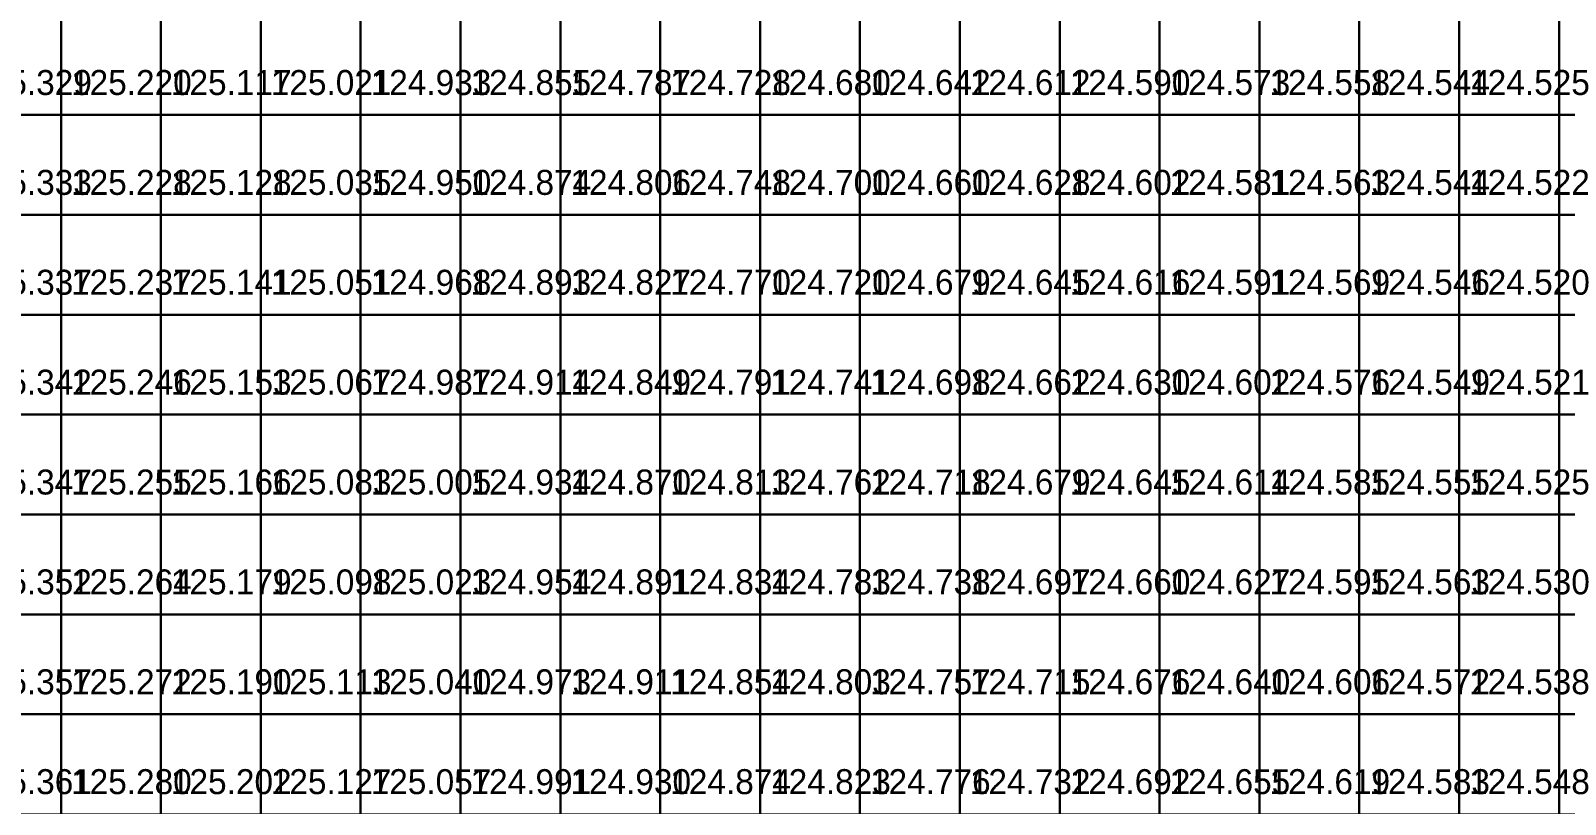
# Model space of a CAD drawing. Header units: metres. Extents: x 287857 to 287978, y 62957 to 63018.
# Drawn here: x 287932.62 to 287947.99, y 62971.93 to 62979.67 of the extents above; entities that cross this region are included whole.
import ezdxf

# ---------------------------------------------------------------- set-up
doc = ezdxf.new("R2010")
doc.units = ezdxf.units.M
doc.layers.add('CIVILS-INTERP', color=7, linetype='Continuous', true_color=0x64748b)
doc.layers.add('CIVILS-LEVEL-TXT', color=7, linetype='Continuous', true_color=0x38bdf8)

msp = doc.modelspace()

# ---------------------------------------------------------------- linework, layer by layer
at = {"layer": 'CIVILS-INTERP'}
for points in [[(287931.925, 62978.831, 125.329), (287932.925, 62978.831, 125.329), (287932.925, 62979.831, 125.329), (287931.925, 62979.831, 125.329), (287931.925, 62978.831, 125.329)], [(287932.925, 62978.831, 125.22), (287933.925, 62978.831, 125.22), (287933.925, 62979.831, 125.22), (287932.925, 62979.831, 125.22), (287932.925, 62978.831, 125.22)], [(287933.925, 62978.831, 125.117), (287934.925, 62978.831, 125.117), (287934.925, 62979.831, 125.117), (287933.925, 62979.831, 125.117), (287933.925, 62978.831, 125.117)], [(287934.925, 62978.831, 125.021), (287935.925, 62978.831, 125.021), (287935.925, 62979.831, 125.021), (287934.925, 62979.831, 125.021), (287934.925, 62978.831, 125.021)], [(287935.925, 62978.831, 124.933), (287936.925, 62978.831, 124.933), (287936.925, 62979.831, 124.933), (287935.925, 62979.831, 124.933), (287935.925, 62978.831, 124.933)], [(287936.925, 62978.831, 124.855), (287937.925, 62978.831, 124.855), (287937.925, 62979.831, 124.855), (287936.925, 62979.831, 124.855), (287936.925, 62978.831, 124.855)], [(287937.925, 62978.831, 124.787), (287938.925, 62978.831, 124.787), (287938.925, 62979.831, 124.787), (287937.925, 62979.831, 124.787), (287937.925, 62978.831, 124.787)], [(287938.925, 62978.831, 124.728), (287939.925, 62978.831, 124.728), (287939.925, 62979.831, 124.728), (287938.925, 62979.831, 124.728), (287938.925, 62978.831, 124.728)], [(287939.925, 62978.831, 124.68), (287940.925, 62978.831, 124.68), (287940.925, 62979.831, 124.68), (287939.925, 62979.831, 124.68), (287939.925, 62978.831, 124.68)], [(287940.925, 62978.831, 124.642), (287941.925, 62978.831, 124.642), (287941.925, 62979.831, 124.642), (287940.925, 62979.831, 124.642), (287940.925, 62978.831, 124.642)], [(287941.925, 62978.831, 124.612), (287942.925, 62978.831, 124.612), (287942.925, 62979.831, 124.612), (287941.925, 62979.831, 124.612), (287941.925, 62978.831, 124.612)], [(287942.925, 62978.831, 124.59), (287943.925, 62978.831, 124.59), (287943.925, 62979.831, 124.59), (287942.925, 62979.831, 124.59), (287942.925, 62978.831, 124.59)], [(287943.925, 62978.831, 124.573), (287944.925, 62978.831, 124.573), (287944.925, 62979.831, 124.573), (287943.925, 62979.831, 124.573), (287943.925, 62978.831, 124.573)], [(287944.925, 62978.831, 124.558), (287945.925, 62978.831, 124.558), (287945.925, 62979.831, 124.558), (287944.925, 62979.831, 124.558), (287944.925, 62978.831, 124.558)], [(287945.925, 62978.831, 124.544), (287946.925, 62978.831, 124.544), (287946.925, 62979.831, 124.544), (287945.925, 62979.831, 124.544), (287945.925, 62978.831, 124.544)], [(287946.925, 62978.831, 124.525), (287947.925, 62978.831, 124.525), (287947.925, 62979.831, 124.525), (287946.925, 62979.831, 124.525), (287946.925, 62978.831, 124.525)], [(287947.925, 62978.831, 124.501), (287948.925, 62978.831, 124.501), (287948.925, 62979.831, 124.501), (287947.925, 62979.831, 124.501), (287947.925, 62978.831, 124.501)], [(287931.925, 62977.831, 125.333), (287932.925, 62977.831, 125.333), (287932.925, 62978.831, 125.333), (287931.925, 62978.831, 125.333), (287931.925, 62977.831, 125.333)], [(287932.925, 62977.831, 125.228), (287933.925, 62977.831, 125.228), (287933.925, 62978.831, 125.228), (287932.925, 62978.831, 125.228), (287932.925, 62977.831, 125.228)], [(287933.925, 62977.831, 125.128), (287934.925, 62977.831, 125.128), (287934.925, 62978.831, 125.128), (287933.925, 62978.831, 125.128), (287933.925, 62977.831, 125.128)], [(287934.925, 62977.831, 125.035), (287935.925, 62977.831, 125.035), (287935.925, 62978.831, 125.035), (287934.925, 62978.831, 125.035), (287934.925, 62977.831, 125.035)], [(287935.925, 62977.831, 124.95), (287936.925, 62977.831, 124.95), (287936.925, 62978.831, 124.95), (287935.925, 62978.831, 124.95), (287935.925, 62977.831, 124.95)], [(287936.925, 62977.831, 124.874), (287937.925, 62977.831, 124.874), (287937.925, 62978.831, 124.874), (287936.925, 62978.831, 124.874), (287936.925, 62977.831, 124.874)], [(287937.925, 62977.831, 124.806), (287938.925, 62977.831, 124.806), (287938.925, 62978.831, 124.806), (287937.925, 62978.831, 124.806), (287937.925, 62977.831, 124.806)], [(287938.925, 62977.831, 124.748), (287939.925, 62977.831, 124.748), (287939.925, 62978.831, 124.748), (287938.925, 62978.831, 124.748), (287938.925, 62977.831, 124.748)], [(287939.925, 62977.831, 124.7), (287940.925, 62977.831, 124.7), (287940.925, 62978.831, 124.7), (287939.925, 62978.831, 124.7), (287939.925, 62977.831, 124.7)], [(287940.925, 62977.831, 124.66), (287941.925, 62977.831, 124.66), (287941.925, 62978.831, 124.66), (287940.925, 62978.831, 124.66), (287940.925, 62977.831, 124.66)], [(287941.925, 62977.831, 124.628), (287942.925, 62977.831, 124.628), (287942.925, 62978.831, 124.628), (287941.925, 62978.831, 124.628), (287941.925, 62977.831, 124.628)], [(287942.925, 62977.831, 124.602), (287943.925, 62977.831, 124.602), (287943.925, 62978.831, 124.602), (287942.925, 62978.831, 124.602), (287942.925, 62977.831, 124.602)], [(287943.925, 62977.831, 124.581), (287944.925, 62977.831, 124.581), (287944.925, 62978.831, 124.581), (287943.925, 62978.831, 124.581), (287943.925, 62977.831, 124.581)], [(287944.925, 62977.831, 124.563), (287945.925, 62977.831, 124.563), (287945.925, 62978.831, 124.563), (287944.925, 62978.831, 124.563), (287944.925, 62977.831, 124.563)], [(287945.925, 62977.831, 124.544), (287946.925, 62977.831, 124.544), (287946.925, 62978.831, 124.544), (287945.925, 62978.831, 124.544), (287945.925, 62977.831, 124.544)], [(287946.925, 62977.831, 124.522), (287947.925, 62977.831, 124.522), (287947.925, 62978.831, 124.522), (287946.925, 62978.831, 124.522), (287946.925, 62977.831, 124.522)], [(287947.925, 62977.831, 124.495), (287948.925, 62977.831, 124.495), (287948.925, 62978.831, 124.495), (287947.925, 62978.831, 124.495), (287947.925, 62977.831, 124.495)], [(287931.925, 62976.831, 125.337), (287932.925, 62976.831, 125.337), (287932.925, 62977.831, 125.337), (287931.925, 62977.831, 125.337), (287931.925, 62976.831, 125.337)], [(287932.925, 62976.831, 125.237), (287933.925, 62976.831, 125.237), (287933.925, 62977.831, 125.237), (287932.925, 62977.831, 125.237), (287932.925, 62976.831, 125.237)], [(287933.925, 62976.831, 125.141), (287934.925, 62976.831, 125.141), (287934.925, 62977.831, 125.141), (287933.925, 62977.831, 125.141), (287933.925, 62976.831, 125.141)], [(287934.925, 62976.831, 125.051), (287935.925, 62976.831, 125.051), (287935.925, 62977.831, 125.051), (287934.925, 62977.831, 125.051), (287934.925, 62976.831, 125.051)], [(287935.925, 62976.831, 124.968), (287936.925, 62976.831, 124.968), (287936.925, 62977.831, 124.968), (287935.925, 62977.831, 124.968), (287935.925, 62976.831, 124.968)], [(287936.925, 62976.831, 124.893), (287937.925, 62976.831, 124.893), (287937.925, 62977.831, 124.893), (287936.925, 62977.831, 124.893), (287936.925, 62976.831, 124.893)], [(287937.925, 62976.831, 124.827), (287938.925, 62976.831, 124.827), (287938.925, 62977.831, 124.827), (287937.925, 62977.831, 124.827), (287937.925, 62976.831, 124.827)], [(287938.925, 62976.831, 124.77), (287939.925, 62976.831, 124.77), (287939.925, 62977.831, 124.77), (287938.925, 62977.831, 124.77), (287938.925, 62976.831, 124.77)], [(287939.925, 62976.831, 124.72), (287940.925, 62976.831, 124.72), (287940.925, 62977.831, 124.72), (287939.925, 62977.831, 124.72), (287939.925, 62976.831, 124.72)], [(287940.925, 62976.831, 124.679), (287941.925, 62976.831, 124.679), (287941.925, 62977.831, 124.679), (287940.925, 62977.831, 124.679), (287940.925, 62976.831, 124.679)], [(287941.925, 62976.831, 124.645), (287942.925, 62976.831, 124.645), (287942.925, 62977.831, 124.645), (287941.925, 62977.831, 124.645), (287941.925, 62976.831, 124.645)], [(287942.925, 62976.831, 124.616), (287943.925, 62976.831, 124.616), (287943.925, 62977.831, 124.616), (287942.925, 62977.831, 124.616), (287942.925, 62976.831, 124.616)], [(287943.925, 62976.831, 124.591), (287944.925, 62976.831, 124.591), (287944.925, 62977.831, 124.591), (287943.925, 62977.831, 124.591), (287943.925, 62976.831, 124.591)], [(287944.925, 62976.831, 124.569), (287945.925, 62976.831, 124.569), (287945.925, 62977.831, 124.569), (287944.925, 62977.831, 124.569), (287944.925, 62976.831, 124.569)], [(287945.925, 62976.831, 124.546), (287946.925, 62976.831, 124.546), (287946.925, 62977.831, 124.546), (287945.925, 62977.831, 124.546), (287945.925, 62976.831, 124.546)], [(287946.925, 62976.831, 124.52), (287947.925, 62976.831, 124.52), (287947.925, 62977.831, 124.52), (287946.925, 62977.831, 124.52), (287946.925, 62976.831, 124.52)], [(287947.925, 62976.831, 124.491), (287948.925, 62976.831, 124.491), (287948.925, 62977.831, 124.491), (287947.925, 62977.831, 124.491), (287947.925, 62976.831, 124.491)], [(287931.925, 62975.831, 125.342), (287932.925, 62975.831, 125.342), (287932.925, 62976.831, 125.342), (287931.925, 62976.831, 125.342), (287931.925, 62975.831, 125.342)], [(287932.925, 62975.831, 125.246), (287933.925, 62975.831, 125.246), (287933.925, 62976.831, 125.246), (287932.925, 62976.831, 125.246), (287932.925, 62975.831, 125.246)], [(287933.925, 62975.831, 125.153), (287934.925, 62975.831, 125.153), (287934.925, 62976.831, 125.153), (287933.925, 62976.831, 125.153), (287933.925, 62975.831, 125.153)], [(287934.925, 62975.831, 125.067), (287935.925, 62975.831, 125.067), (287935.925, 62976.831, 125.067), (287934.925, 62976.831, 125.067), (287934.925, 62975.831, 125.067)], [(287935.925, 62975.831, 124.987), (287936.925, 62975.831, 124.987), (287936.925, 62976.831, 124.987), (287935.925, 62976.831, 124.987), (287935.925, 62975.831, 124.987)], [(287936.925, 62975.831, 124.914), (287937.925, 62975.831, 124.914), (287937.925, 62976.831, 124.914), (287936.925, 62976.831, 124.914), (287936.925, 62975.831, 124.914)], [(287937.925, 62975.831, 124.849), (287938.925, 62975.831, 124.849), (287938.925, 62976.831, 124.849), (287937.925, 62976.831, 124.849), (287937.925, 62975.831, 124.849)], [(287938.925, 62975.831, 124.791), (287939.925, 62975.831, 124.791), (287939.925, 62976.831, 124.791), (287938.925, 62976.831, 124.791), (287938.925, 62975.831, 124.791)], [(287939.925, 62975.831, 124.741), (287940.925, 62975.831, 124.741), (287940.925, 62976.831, 124.741), (287939.925, 62976.831, 124.741), (287939.925, 62975.831, 124.741)], [(287940.925, 62975.831, 124.698), (287941.925, 62975.831, 124.698), (287941.925, 62976.831, 124.698), (287940.925, 62976.831, 124.698), (287940.925, 62975.831, 124.698)], [(287941.925, 62975.831, 124.662), (287942.925, 62975.831, 124.662), (287942.925, 62976.831, 124.662), (287941.925, 62976.831, 124.662), (287941.925, 62975.831, 124.662)], [(287942.925, 62975.831, 124.63), (287943.925, 62975.831, 124.63), (287943.925, 62976.831, 124.63), (287942.925, 62976.831, 124.63), (287942.925, 62975.831, 124.63)], [(287943.925, 62975.831, 124.602), (287944.925, 62975.831, 124.602), (287944.925, 62976.831, 124.602), (287943.925, 62976.831, 124.602), (287943.925, 62975.831, 124.602)], [(287944.925, 62975.831, 124.576), (287945.925, 62975.831, 124.576), (287945.925, 62976.831, 124.576), (287944.925, 62976.831, 124.576), (287944.925, 62975.831, 124.576)], [(287945.925, 62975.831, 124.549), (287946.925, 62975.831, 124.549), (287946.925, 62976.831, 124.549), (287945.925, 62976.831, 124.549), (287945.925, 62975.831, 124.549)], [(287946.925, 62975.831, 124.521), (287947.925, 62975.831, 124.521), (287947.925, 62976.831, 124.521), (287946.925, 62976.831, 124.521), (287946.925, 62975.831, 124.521)], [(287947.925, 62975.831, 124.49), (287948.925, 62975.831, 124.49), (287948.925, 62976.831, 124.49), (287947.925, 62976.831, 124.49), (287947.925, 62975.831, 124.49)], [(287931.925, 62974.831, 125.347), (287932.925, 62974.831, 125.347), (287932.925, 62975.831, 125.347), (287931.925, 62975.831, 125.347), (287931.925, 62974.831, 125.347)], [(287932.925, 62974.831, 125.255), (287933.925, 62974.831, 125.255), (287933.925, 62975.831, 125.255), (287932.925, 62975.831, 125.255), (287932.925, 62974.831, 125.255)], [(287933.925, 62974.831, 125.166), (287934.925, 62974.831, 125.166), (287934.925, 62975.831, 125.166), (287933.925, 62975.831, 125.166), (287933.925, 62974.831, 125.166)], [(287934.925, 62974.831, 125.083), (287935.925, 62974.831, 125.083), (287935.925, 62975.831, 125.083), (287934.925, 62975.831, 125.083), (287934.925, 62974.831, 125.083)], [(287935.925, 62974.831, 125.005), (287936.925, 62974.831, 125.005), (287936.925, 62975.831, 125.005), (287935.925, 62975.831, 125.005), (287935.925, 62974.831, 125.005)], [(287936.925, 62974.831, 124.934), (287937.925, 62974.831, 124.934), (287937.925, 62975.831, 124.934), (287936.925, 62975.831, 124.934), (287936.925, 62974.831, 124.934)], [(287937.925, 62974.831, 124.87), (287938.925, 62974.831, 124.87), (287938.925, 62975.831, 124.87), (287937.925, 62975.831, 124.87), (287937.925, 62974.831, 124.87)], [(287938.925, 62974.831, 124.813), (287939.925, 62974.831, 124.813), (287939.925, 62975.831, 124.813), (287938.925, 62975.831, 124.813), (287938.925, 62974.831, 124.813)], [(287939.925, 62974.831, 124.762), (287940.925, 62974.831, 124.762), (287940.925, 62975.831, 124.762), (287939.925, 62975.831, 124.762), (287939.925, 62974.831, 124.762)], [(287940.925, 62974.831, 124.718), (287941.925, 62974.831, 124.718), (287941.925, 62975.831, 124.718), (287940.925, 62975.831, 124.718), (287940.925, 62974.831, 124.718)], [(287941.925, 62974.831, 124.679), (287942.925, 62974.831, 124.679), (287942.925, 62975.831, 124.679), (287941.925, 62975.831, 124.679), (287941.925, 62974.831, 124.679)], [(287942.925, 62974.831, 124.645), (287943.925, 62974.831, 124.645), (287943.925, 62975.831, 124.645), (287942.925, 62975.831, 124.645), (287942.925, 62974.831, 124.645)], [(287943.925, 62974.831, 124.614), (287944.925, 62974.831, 124.614), (287944.925, 62975.831, 124.614), (287943.925, 62975.831, 124.614), (287943.925, 62974.831, 124.614)], [(287944.925, 62974.831, 124.585), (287945.925, 62974.831, 124.585), (287945.925, 62975.831, 124.585), (287944.925, 62975.831, 124.585), (287944.925, 62974.831, 124.585)], [(287945.925, 62974.831, 124.555), (287946.925, 62974.831, 124.555), (287946.925, 62975.831, 124.555), (287945.925, 62975.831, 124.555), (287945.925, 62974.831, 124.555)], [(287946.925, 62974.831, 124.525), (287947.925, 62974.831, 124.525), (287947.925, 62975.831, 124.525), (287946.925, 62975.831, 124.525), (287946.925, 62974.831, 124.525)], [(287947.925, 62974.831, 124.491), (287948.925, 62974.831, 124.491), (287948.925, 62975.831, 124.491), (287947.925, 62975.831, 124.491), (287947.925, 62974.831, 124.491)], [(287931.925, 62973.831, 125.352), (287932.925, 62973.831, 125.352), (287932.925, 62974.831, 125.352), (287931.925, 62974.831, 125.352), (287931.925, 62973.831, 125.352)], [(287932.925, 62973.831, 125.264), (287933.925, 62973.831, 125.264), (287933.925, 62974.831, 125.264), (287932.925, 62974.831, 125.264), (287932.925, 62973.831, 125.264)], [(287933.925, 62973.831, 125.179), (287934.925, 62973.831, 125.179), (287934.925, 62974.831, 125.179), (287933.925, 62974.831, 125.179), (287933.925, 62973.831, 125.179)], [(287934.925, 62973.831, 125.098), (287935.925, 62973.831, 125.098), (287935.925, 62974.831, 125.098), (287934.925, 62974.831, 125.098), (287934.925, 62973.831, 125.098)], [(287935.925, 62973.831, 125.023), (287936.925, 62973.831, 125.023), (287936.925, 62974.831, 125.023), (287935.925, 62974.831, 125.023), (287935.925, 62973.831, 125.023)], [(287936.925, 62973.831, 124.954), (287937.925, 62973.831, 124.954), (287937.925, 62974.831, 124.954), (287936.925, 62974.831, 124.954), (287936.925, 62973.831, 124.954)], [(287937.925, 62973.831, 124.891), (287938.925, 62973.831, 124.891), (287938.925, 62974.831, 124.891), (287937.925, 62974.831, 124.891), (287937.925, 62973.831, 124.891)], [(287938.925, 62973.831, 124.834), (287939.925, 62973.831, 124.834), (287939.925, 62974.831, 124.834), (287938.925, 62974.831, 124.834), (287938.925, 62973.831, 124.834)], [(287939.925, 62973.831, 124.783), (287940.925, 62973.831, 124.783), (287940.925, 62974.831, 124.783), (287939.925, 62974.831, 124.783), (287939.925, 62973.831, 124.783)], [(287940.925, 62973.831, 124.738), (287941.925, 62973.831, 124.738), (287941.925, 62974.831, 124.738), (287940.925, 62974.831, 124.738), (287940.925, 62973.831, 124.738)], [(287941.925, 62973.831, 124.697), (287942.925, 62973.831, 124.697), (287942.925, 62974.831, 124.697), (287941.925, 62974.831, 124.697), (287941.925, 62973.831, 124.697)], [(287942.925, 62973.831, 124.66), (287943.925, 62973.831, 124.66), (287943.925, 62974.831, 124.66), (287942.925, 62974.831, 124.66), (287942.925, 62973.831, 124.66)], [(287943.925, 62973.831, 124.627), (287944.925, 62973.831, 124.627), (287944.925, 62974.831, 124.627), (287943.925, 62974.831, 124.627), (287943.925, 62973.831, 124.627)], [(287944.925, 62973.831, 124.595), (287945.925, 62973.831, 124.595), (287945.925, 62974.831, 124.595), (287944.925, 62974.831, 124.595), (287944.925, 62973.831, 124.595)], [(287945.925, 62973.831, 124.563), (287946.925, 62973.831, 124.563), (287946.925, 62974.831, 124.563), (287945.925, 62974.831, 124.563), (287945.925, 62973.831, 124.563)], [(287946.925, 62973.831, 124.53), (287947.925, 62973.831, 124.53), (287947.925, 62974.831, 124.53), (287946.925, 62974.831, 124.53), (287946.925, 62973.831, 124.53)], [(287947.925, 62973.831, 124.496), (287948.925, 62973.831, 124.496), (287948.925, 62974.831, 124.496), (287947.925, 62974.831, 124.496), (287947.925, 62973.831, 124.496)], [(287931.925, 62972.831, 125.357), (287932.925, 62972.831, 125.357), (287932.925, 62973.831, 125.357), (287931.925, 62973.831, 125.357), (287931.925, 62972.831, 125.357)], [(287932.925, 62972.831, 125.272), (287933.925, 62972.831, 125.272), (287933.925, 62973.831, 125.272), (287932.925, 62973.831, 125.272), (287932.925, 62972.831, 125.272)], [(287933.925, 62972.831, 125.19), (287934.925, 62972.831, 125.19), (287934.925, 62973.831, 125.19), (287933.925, 62973.831, 125.19), (287933.925, 62972.831, 125.19)], [(287934.925, 62972.831, 125.113), (287935.925, 62972.831, 125.113), (287935.925, 62973.831, 125.113), (287934.925, 62973.831, 125.113), (287934.925, 62972.831, 125.113)], [(287935.925, 62972.831, 125.04), (287936.925, 62972.831, 125.04), (287936.925, 62973.831, 125.04), (287935.925, 62973.831, 125.04), (287935.925, 62972.831, 125.04)], [(287936.925, 62972.831, 124.973), (287937.925, 62972.831, 124.973), (287937.925, 62973.831, 124.973), (287936.925, 62973.831, 124.973), (287936.925, 62972.831, 124.973)], [(287937.925, 62972.831, 124.911), (287938.925, 62972.831, 124.911), (287938.925, 62973.831, 124.911), (287937.925, 62973.831, 124.911), (287937.925, 62972.831, 124.911)], [(287938.925, 62972.831, 124.854), (287939.925, 62972.831, 124.854), (287939.925, 62973.831, 124.854), (287938.925, 62973.831, 124.854), (287938.925, 62972.831, 124.854)], [(287939.925, 62972.831, 124.803), (287940.925, 62972.831, 124.803), (287940.925, 62973.831, 124.803), (287939.925, 62973.831, 124.803), (287939.925, 62972.831, 124.803)], [(287940.925, 62972.831, 124.757), (287941.925, 62972.831, 124.757), (287941.925, 62973.831, 124.757), (287940.925, 62973.831, 124.757), (287940.925, 62972.831, 124.757)], [(287941.925, 62972.831, 124.715), (287942.925, 62972.831, 124.715), (287942.925, 62973.831, 124.715), (287941.925, 62973.831, 124.715), (287941.925, 62972.831, 124.715)], [(287942.925, 62972.831, 124.676), (287943.925, 62972.831, 124.676), (287943.925, 62973.831, 124.676), (287942.925, 62973.831, 124.676), (287942.925, 62972.831, 124.676)], [(287943.925, 62972.831, 124.64), (287944.925, 62972.831, 124.64), (287944.925, 62973.831, 124.64), (287943.925, 62973.831, 124.64), (287943.925, 62972.831, 124.64)], [(287944.925, 62972.831, 124.606), (287945.925, 62972.831, 124.606), (287945.925, 62973.831, 124.606), (287944.925, 62973.831, 124.606), (287944.925, 62972.831, 124.606)], [(287945.925, 62972.831, 124.572), (287946.925, 62972.831, 124.572), (287946.925, 62973.831, 124.572), (287945.925, 62973.831, 124.572), (287945.925, 62972.831, 124.572)], [(287946.925, 62972.831, 124.538), (287947.925, 62972.831, 124.538), (287947.925, 62973.831, 124.538), (287946.925, 62973.831, 124.538), (287946.925, 62972.831, 124.538)], [(287947.925, 62972.831, 124.502), (287948.925, 62972.831, 124.502), (287948.925, 62973.831, 124.502), (287947.925, 62973.831, 124.502), (287947.925, 62972.831, 124.502)], [(287931.925, 62971.831, 125.361), (287932.925, 62971.831, 125.361), (287932.925, 62972.831, 125.361), (287931.925, 62972.831, 125.361), (287931.925, 62971.831, 125.361)], [(287932.925, 62971.831, 125.28), (287933.925, 62971.831, 125.28), (287933.925, 62972.831, 125.28), (287932.925, 62972.831, 125.28), (287932.925, 62971.831, 125.28)], [(287933.925, 62971.831, 125.202), (287934.925, 62971.831, 125.202), (287934.925, 62972.831, 125.202), (287933.925, 62972.831, 125.202), (287933.925, 62971.831, 125.202)], [(287934.925, 62971.831, 125.127), (287935.925, 62971.831, 125.127), (287935.925, 62972.831, 125.127), (287934.925, 62972.831, 125.127), (287934.925, 62971.831, 125.127)], [(287935.925, 62971.831, 125.057), (287936.925, 62971.831, 125.057), (287936.925, 62972.831, 125.057), (287935.925, 62972.831, 125.057), (287935.925, 62971.831, 125.057)], [(287936.925, 62971.831, 124.991), (287937.925, 62971.831, 124.991), (287937.925, 62972.831, 124.991), (287936.925, 62972.831, 124.991), (287936.925, 62971.831, 124.991)], [(287937.925, 62971.831, 124.93), (287938.925, 62971.831, 124.93), (287938.925, 62972.831, 124.93), (287937.925, 62972.831, 124.93), (287937.925, 62971.831, 124.93)], [(287938.925, 62971.831, 124.874), (287939.925, 62971.831, 124.874), (287939.925, 62972.831, 124.874), (287938.925, 62972.831, 124.874), (287938.925, 62971.831, 124.874)], [(287939.925, 62971.831, 124.823), (287940.925, 62971.831, 124.823), (287940.925, 62972.831, 124.823), (287939.925, 62972.831, 124.823), (287939.925, 62971.831, 124.823)], [(287940.925, 62971.831, 124.776), (287941.925, 62971.831, 124.776), (287941.925, 62972.831, 124.776), (287940.925, 62972.831, 124.776), (287940.925, 62971.831, 124.776)], [(287941.925, 62971.831, 124.732), (287942.925, 62971.831, 124.732), (287942.925, 62972.831, 124.732), (287941.925, 62972.831, 124.732), (287941.925, 62971.831, 124.732)], [(287942.925, 62971.831, 124.692), (287943.925, 62971.831, 124.692), (287943.925, 62972.831, 124.692), (287942.925, 62972.831, 124.692), (287942.925, 62971.831, 124.692)], [(287943.925, 62971.831, 124.655), (287944.925, 62971.831, 124.655), (287944.925, 62972.831, 124.655), (287943.925, 62972.831, 124.655), (287943.925, 62971.831, 124.655)], [(287944.925, 62971.831, 124.619), (287945.925, 62971.831, 124.619), (287945.925, 62972.831, 124.619), (287944.925, 62972.831, 124.619), (287944.925, 62971.831, 124.619)], [(287945.925, 62971.831, 124.583), (287946.925, 62971.831, 124.583), (287946.925, 62972.831, 124.583), (287945.925, 62972.831, 124.583), (287945.925, 62971.831, 124.583)], [(287946.925, 62971.831, 124.548), (287947.925, 62971.831, 124.548), (287947.925, 62972.831, 124.548), (287946.925, 62972.831, 124.548), (287946.925, 62971.831, 124.548)], [(287947.925, 62971.831, 124.511), (287948.925, 62971.831, 124.511), (287948.925, 62972.831, 124.511), (287947.925, 62972.831, 124.511), (287947.925, 62971.831, 124.511)]]:
    msp.add_polyline3d(points, dxfattribs=at)

# ---------------------------------------------------------------- texts
at = {"layer": 'CIVILS-LEVEL-TXT'}
for s, p in [('125.329', (287932.025, 62979.031, 125.329)), ('125.220', (287933.025, 62979.031, 125.22)), ('125.117', (287934.025, 62979.031, 125.117)), ('125.021', (287935.025, 62979.031, 125.021)), ('124.933', (287936.025, 62979.031, 124.933)), ('124.855', (287937.025, 62979.031, 124.855)), ('124.787', (287938.025, 62979.031, 124.787)), ('124.728', (287939.025, 62979.031, 124.728)), ('124.680', (287940.025, 62979.031, 124.68)), ('124.642', (287941.025, 62979.031, 124.642)), ('124.612', (287942.025, 62979.031, 124.612)), ('124.590', (287943.025, 62979.031, 124.59)), ('124.573', (287944.025, 62979.031, 124.573)), ('124.558', (287945.025, 62979.031, 124.558)), ('124.544', (287946.025, 62979.031, 124.544)), ('124.525', (287947.025, 62979.031, 124.525)), ('125.333', (287932.025, 62978.031, 125.333)), ('125.228', (287933.025, 62978.031, 125.228)), ('125.128', (287934.025, 62978.031, 125.128)), ('125.035', (287935.025, 62978.031, 125.035)), ('124.950', (287936.025, 62978.031, 124.95)), ('124.874', (287937.025, 62978.031, 124.874)), ('124.806', (287938.025, 62978.031, 124.806)), ('124.748', (287939.025, 62978.031, 124.748)), ('124.700', (287940.025, 62978.031, 124.7)), ('124.660', (287941.025, 62978.031, 124.66)), ('124.628', (287942.025, 62978.031, 124.628)), ('124.602', (287943.025, 62978.031, 124.602)), ('124.581', (287944.025, 62978.031, 124.581)), ('124.563', (287945.025, 62978.031, 124.563)), ('124.544', (287946.025, 62978.031, 124.544)), ('124.522', (287947.025, 62978.031, 124.522)), ('125.337', (287932.025, 62977.031, 125.337)), ('125.237', (287933.025, 62977.031, 125.237)), ('125.141', (287934.025, 62977.031, 125.141)), ('125.051', (287935.025, 62977.031, 125.051)), ('124.968', (287936.025, 62977.031, 124.968)), ('124.893', (287937.025, 62977.031, 124.893)), ('124.827', (287938.025, 62977.031, 124.827)), ('124.770', (287939.025, 62977.031, 124.77)), ('124.720', (287940.025, 62977.031, 124.72)), ('124.679', (287941.025, 62977.031, 124.679)), ('124.645', (287942.025, 62977.031, 124.645)), ('124.616', (287943.025, 62977.031, 124.616)), ('124.591', (287944.025, 62977.031, 124.591)), ('124.569', (287945.025, 62977.031, 124.569)), ('124.546', (287946.025, 62977.031, 124.546)), ('124.520', (287947.025, 62977.031, 124.52)), ('125.342', (287932.025, 62976.031, 125.342)), ('125.246', (287933.025, 62976.031, 125.246)), ('125.153', (287934.025, 62976.031, 125.153)), ('125.067', (287935.025, 62976.031, 125.067)), ('124.987', (287936.025, 62976.031, 124.987)), ('124.914', (287937.025, 62976.031, 124.914)), ('124.849', (287938.025, 62976.031, 124.849)), ('124.791', (287939.025, 62976.031, 124.791)), ('124.741', (287940.025, 62976.031, 124.741)), ('124.698', (287941.025, 62976.031, 124.698)), ('124.662', (287942.025, 62976.031, 124.662)), ('124.630', (287943.025, 62976.031, 124.63)), ('124.602', (287944.025, 62976.031, 124.602)), ('124.576', (287945.025, 62976.031, 124.576)), ('124.549', (287946.025, 62976.031, 124.549)), ('124.521', (287947.025, 62976.031, 124.521)), ('125.347', (287932.025, 62975.031, 125.347)), ('125.255', (287933.025, 62975.031, 125.255)), ('125.166', (287934.025, 62975.031, 125.166)), ('125.083', (287935.025, 62975.031, 125.083)), ('125.005', (287936.025, 62975.031, 125.005)), ('124.934', (287937.025, 62975.031, 124.934)), ('124.870', (287938.025, 62975.031, 124.87)), ('124.813', (287939.025, 62975.031, 124.813)), ('124.762', (287940.025, 62975.031, 124.762)), ('124.718', (287941.025, 62975.031, 124.718)), ('124.679', (287942.025, 62975.031, 124.679)), ('124.645', (287943.025, 62975.031, 124.645)), ('124.614', (287944.025, 62975.031, 124.614)), ('124.585', (287945.025, 62975.031, 124.585)), ('124.555', (287946.025, 62975.031, 124.555)), ('124.525', (287947.025, 62975.031, 124.525)), ('125.352', (287932.025, 62974.031, 125.352)), ('125.264', (287933.025, 62974.031, 125.264)), ('125.179', (287934.025, 62974.031, 125.179)), ('125.098', (287935.025, 62974.031, 125.098)), ('125.023', (287936.025, 62974.031, 125.023)), ('124.954', (287937.025, 62974.031, 124.954)), ('124.891', (287938.025, 62974.031, 124.891)), ('124.834', (287939.025, 62974.031, 124.834)), ('124.783', (287940.025, 62974.031, 124.783)), ('124.738', (287941.025, 62974.031, 124.738)), ('124.697', (287942.025, 62974.031, 124.697)), ('124.660', (287943.025, 62974.031, 124.66)), ('124.627', (287944.025, 62974.031, 124.627)), ('124.595', (287945.025, 62974.031, 124.595)), ('124.563', (287946.025, 62974.031, 124.563)), ('124.530', (287947.025, 62974.031, 124.53)), ('125.357', (287932.025, 62973.031, 125.357)), ('125.272', (287933.025, 62973.031, 125.272)), ('125.190', (287934.025, 62973.031, 125.19)), ('125.113', (287935.025, 62973.031, 125.113)), ('125.040', (287936.025, 62973.031, 125.04)), ('124.973', (287937.025, 62973.031, 124.973)), ('124.911', (287938.025, 62973.031, 124.911)), ('124.854', (287939.025, 62973.031, 124.854)), ('124.803', (287940.025, 62973.031, 124.803)), ('124.757', (287941.025, 62973.031, 124.757)), ('124.715', (287942.025, 62973.031, 124.715)), ('124.676', (287943.025, 62973.031, 124.676)), ('124.640', (287944.025, 62973.031, 124.64)), ('124.606', (287945.025, 62973.031, 124.606)), ('124.572', (287946.025, 62973.031, 124.572)), ('124.538', (287947.025, 62973.031, 124.538)), ('125.361', (287932.025, 62972.031, 125.361)), ('125.280', (287933.025, 62972.031, 125.28)), ('125.202', (287934.025, 62972.031, 125.202)), ('125.127', (287935.025, 62972.031, 125.127)), ('125.057', (287936.025, 62972.031, 125.057)), ('124.991', (287937.025, 62972.031, 124.991)), ('124.930', (287938.025, 62972.031, 124.93)), ('124.874', (287939.025, 62972.031, 124.874)), ('124.823', (287940.025, 62972.031, 124.823)), ('124.776', (287941.025, 62972.031, 124.776)), ('124.732', (287942.025, 62972.031, 124.732)), ('124.692', (287943.025, 62972.031, 124.692)), ('124.655', (287944.025, 62972.031, 124.655)), ('124.619', (287945.025, 62972.031, 124.619)), ('124.583', (287946.025, 62972.031, 124.583)), ('124.548', (287947.025, 62972.031, 124.548))]:
    msp.add_text(s, height=0.25, dxfattribs=at).set_placement(p)

doc.saveas('drawing.dxf')
